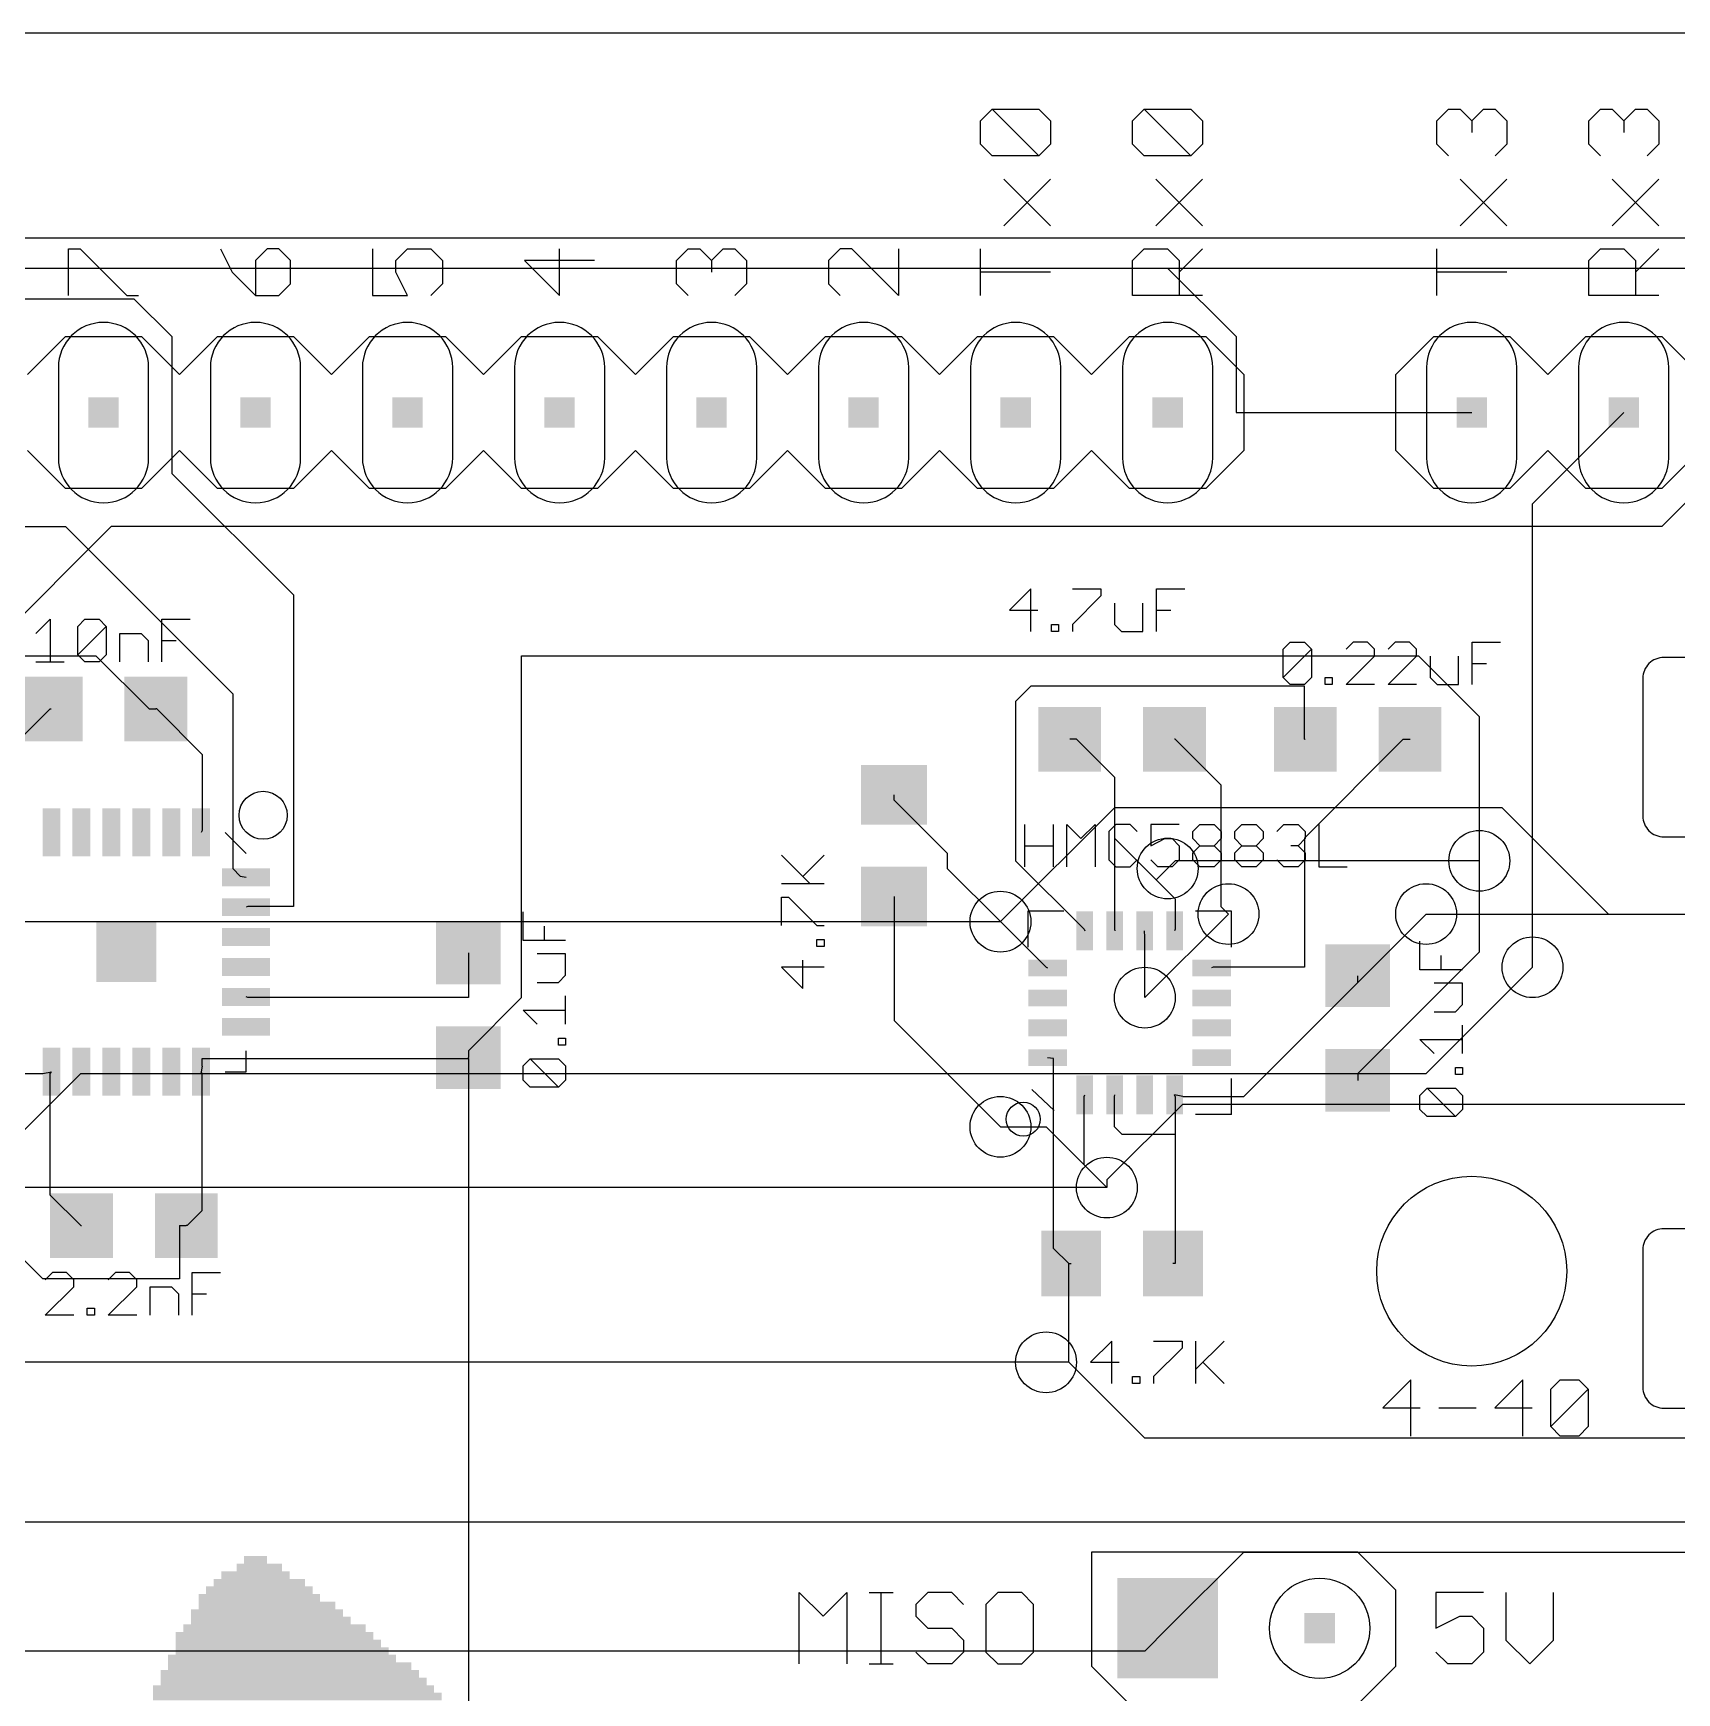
# Model space of a CAD drawing. Extents: x 0 to 3.9, y 0 to 2.37.
# Drawn here: x 1.644 to 2.725, y 1.277 to 2.37 of the extents above; entities that cross this region are included whole.
import ezdxf

# ---------------------------------------------------------------- set-up
doc = ezdxf.new("R2010")
doc.units = 0
for name, color, linetype in [('1', 22, 'CONTINUOUS'), ('16', 175, 'CONTINUOUS'), ('17', 82, 'CONTINUOUS'), ('18', 82, 'CONTINUOUS'), ('20', 7, 'CONTINUOUS'), ('21', 253, 'CONTINUOUS'), ('22', 253, 'CONTINUOUS')]:
    doc.layers.add(name, color=color, linetype=linetype)

# ---------------------------------------------------------------- blocks, each defined once
blk = doc.blocks.new('RECT')
blk.add_solid([(-0.5, -0.5), (0.5, -0.5), (-0.5, 0.5), (0.5, 0.5)])
blk = doc.blocks.new('LONGP100')
blk.add_lwpolyline([(-0.5, -0.5), (0.5, -0.5, 1), (0.5, 0.5), (-0.5, 0.5, 1)], format="xyb", close=True)
blk = doc.blocks.new('ROUNDP')
blk.add_circle((0, 0), 0.5)
blk = doc.blocks.new('SQUAREP')
blk.add_solid([(-0.5, -0.5), (0.5, -0.5), (-0.5, 0.5), (0.5, 0.5)])
blk = doc.blocks.new('RECT224000X480000R50')
blk.add_lwpolyline([(0.027559, -0.045276), (0.027559, 0.045276, 0.414214), (0.01378, 0.059055), (-0.01378, 0.059055, 0.414214), (-0.027559, 0.045276), (-0.027559, -0.045276, 0.414214), (-0.01378, -0.059055), (0.01378, -0.059055, 0.414214)], format="xyb", close=True)
blk = doc.blocks.new('ROUNDV')
blk.add_circle((0, 0), 0.5)

msp = doc.modelspace()

# ---------------------------------------------------------------- linework, layer by layer
at = {"layer": '1'}
for p, q in [((0.595, 2.235), (3.54, 2.235)), ((0.685, 2.215), (2.39, 2.215)), ((2.39, 2.215), (2.435, 2.17)), ((1.595, 2.195), (1.71, 2.195)), ((1.71, 2.195), (1.735, 2.17)), ((1.735, 2.17), (1.735, 2.08)), ((2.435, 2.17), (2.435, 2.12)), ((2.435, 2.12), (2.59, 2.12)), ((2.63, 2.06), (2.69, 2.12)), ((1.735, 2.08), (1.815, 2)), ((2.63, 1.755), (2.63, 2.06)), ((0.985, 2.045), (1.665, 2.045)), ((1.665, 2.045), (1.775, 1.935)), ((1.815, 2), (1.815, 1.795)), ((1.45, 1.96), (1.685, 1.96)), ((1.685, 1.96), (1.72, 1.925)), ((1.965, 1.96), (2.555, 1.96)), ((1.965, 1.735), (1.965, 1.96)), ((2.555, 1.96), (2.595, 1.92)), ((1.775, 1.935), (1.775, 1.82)), ((2.3, 1.94), (2.29, 1.93)), ((2.48, 1.94), (2.3, 1.94)), ((2.48, 1.905), (2.48, 1.94)), ((1.655, 1.925), (1.595, 1.865)), ((1.655, 1.925), (1.655551, 1.925)), ((1.72, 1.925), (1.724449, 1.925)), ((1.725, 1.925), (1.724449, 1.925)), ((1.725, 1.925), (1.755, 1.895)), ((2.29, 1.93), (2.29, 1.825)), ((2.595, 1.92), (2.595, 1.825)), ((2.33, 1.905), (2.325551, 1.905)), ((2.33, 1.905), (2.355, 1.88)), ((2.395, 1.905), (2.394449, 1.905)), ((2.395, 1.905), (2.425, 1.875)), ((2.545, 1.905), (2.48, 1.84)), ((2.48, 1.905), (2.480551, 1.905)), ((2.545, 1.905), (2.549449, 1.905)), ((1.755, 1.895), (1.755, 1.845)), ((2.355, 1.88), (2.355, 1.84)), ((2.21, 1.865), (2.21, 1.868465)), ((2.425, 1.875), (2.425, 1.795)), ((2.21, 1.865), (2.245, 1.83)), ((1.755, 1.845), (1.754213, 1.84374)), ((2.355, 1.84), (2.355, 1.78)), ((2.355, 1.84), (2.3825, 1.8125)), ((2.48, 1.84), (2.48, 1.755)), ((2.245, 1.83), (2.245, 1.82)), ((2.29, 1.825), (2.335, 1.78)), ((2.595, 1.825), (2.595, 1.765)), ((1.775, 1.82), (1.78, 1.815)), ((1.78, 1.815), (1.78374, 1.814213)), ((2.245, 1.82), (2.28, 1.785)), ((2.39, 1.82), (2.3825, 1.8125)), ((2.3825, 1.8125), (2.395, 1.8)), ((1.785, 1.795), (1.78374, 1.794528)), ((1.815, 1.795), (1.785, 1.795)), ((2.21, 1.801535), (2.21, 1.72)), ((2.395, 1.8), (2.395, 1.78)), ((2.425, 1.795), (2.43, 1.79)), ((2.28, 1.785), (2.31, 1.755)), ((2.515, 1.745), (2.56, 1.79)), ((2.335, 1.78), (2.335472, 1.778937)), ((2.355, 1.78), (2.355157, 1.778937)), ((2.375, 1.775), (2.374843, 1.778937)), ((2.375, 1.735), (2.375, 1.775)), ((2.395, 1.78), (2.394528, 1.778937)), ((1.93, 1.764449), (1.93, 1.735)), ((2.595, 1.765), (2.515, 1.685)), ((2.31, 1.755), (2.311063, 1.754528)), ((2.42, 1.755), (2.418937, 1.754528)), ((2.48, 1.755), (2.42, 1.755)), ((2.515, 1.745), (2.515, 1.749449)), ((2.44, 1.67), (2.515, 1.745)), ((1.785, 1.735), (1.78374, 1.735472)), ((1.93, 1.735), (1.785, 1.735)), ((1.93, 1.7), (1.965, 1.735)), ((2.21, 1.72), (2.28, 1.65)), ((1.755, 1.695), (1.93, 1.695)), ((1.755, 1.69), (1.755, 1.695)), ((1.93, 1.7), (1.93, 1.695551)), ((1.93, 1.695), (1.93, 1.695551)), ((1.93, 1.695), (1.93, 1.17)), ((2.315, 1.695), (2.311063, 1.695472)), ((2.315, 1.57), (2.315, 1.695)), ((1.62, 1.685), (1.65, 1.685)), ((1.65, 1.685), (1.655787, 1.68626)), ((1.655, 1.685), (1.655787, 1.68626)), ((1.655, 1.605), (1.655, 1.685)), ((1.755, 1.69), (1.754213, 1.68626)), ((1.755, 1.685), (1.754213, 1.68626)), ((1.755, 1.595), (1.755, 1.685)), ((2.515, 1.685), (2.515, 1.680551)), ((2.335, 1.67), (2.335472, 1.671063)), ((2.335, 1.625), (2.335, 1.67)), ((2.355, 1.67), (2.355157, 1.671063)), ((2.355, 1.65), (2.355, 1.67)), ((2.395, 1.67), (2.394528, 1.671063)), ((2.4, 1.67), (2.394528, 1.671063)), ((2.395, 1.67), (2.395, 1.645)), ((2.4, 1.67), (2.44, 1.67)), ((2.36, 1.645), (2.355, 1.65)), ((2.395, 1.645), (2.36, 1.645)), ((2.395, 1.645), (2.395, 1.56)), ((2.35, 1.61), (2.335, 1.625)), ((1.65, 1.55), (1.585, 1.615)), ((1.675, 1.585), (1.655, 1.605)), ((1.745, 1.585), (1.755, 1.595)), ((1.675, 1.585), (1.675551, 1.585)), ((1.74, 1.585), (1.74, 1.55)), ((1.74, 1.585), (1.744449, 1.585)), ((1.745, 1.585), (1.744449, 1.585)), ((2.325, 1.56), (2.315, 1.57)), ((2.325, 1.495), (2.325, 1.56)), ((2.325, 1.56), (2.326535, 1.56)), ((2.395, 1.56), (2.393465, 1.56)), ((1.74, 1.55), (1.65, 1.55)), ((2.325, 1.495), (2.31, 1.495)), ((2.375, 1.445), (2.325, 1.495)), ((2.805, 1.445), (2.375, 1.445))]:
    msp.add_line(p, q, dxfattribs=at)
at = {"layer": '16'}
for p, q in [((0.52, 2.235), (3.135, 2.235)), ((0.53, 2.215), (2.995, 2.215)), ((2.79, 2.12), (2.715, 2.045)), ((1.695, 2.045), (1.4, 1.75)), ((2.715, 2.045), (1.695, 2.045)), ((2.355, 1.86), (2.28, 1.785)), ((2.61, 1.86), (2.355, 1.86)), ((2.68, 1.79), (2.61, 1.86)), ((2.395, 1.825), (2.39, 1.82)), ((2.595, 1.825), (2.395, 1.825)), ((1.62, 1.785), (2.28, 1.785)), ((2.43, 1.79), (2.375, 1.735)), ((2.56, 1.79), (2.68, 1.79)), ((2.68, 1.79), (2.955, 1.79)), ((2.56, 1.685), (2.63, 1.755)), ((1.62, 1.63), (1.675, 1.685)), ((1.675, 1.685), (2.56, 1.685)), ((2.35, 1.615), (2.4, 1.665)), ((2.4, 1.665), (3.1, 1.665)), ((2.28, 1.65), (2.31, 1.65)), ((2.31, 1.65), (2.35, 1.61)), ((2.35, 1.61), (0.975, 1.61)), ((2.35, 1.615), (2.35, 1.61)), ((2.31, 1.495), (1.105, 1.495)), ((1.475, 1.39), (2.865, 1.39)), ((2.39, 1.32), (2.44, 1.37)), ((2.44, 1.37), (3.085, 1.37)), ((2.39, 1.32), (2.375, 1.305)), ((2.375, 1.305), (0.36, 1.305))]:
    msp.add_line(p, q, dxfattribs=at)
at = {"layer": '20'}
msp.add_line((3.815916, 2.369717), (0.053705, 2.369608), dxfattribs=at)
msp.add_circle((2.59, 1.555), 0.0625, dxfattribs=at)
at = {"layer": '21'}
for p, q in [((2.266961, 2.312098), (2.274634, 2.319771)), ((2.274634, 2.319771), (2.305327, 2.319771)), ((2.305327, 2.289078), (2.274634, 2.319771)), ((2.305327, 2.319771), (2.313, 2.312098)), ((2.366961, 2.312098), (2.374634, 2.319771)), ((2.374634, 2.319771), (2.405327, 2.319771)), ((2.405327, 2.289078), (2.374634, 2.319771)), ((2.405327, 2.319771), (2.413, 2.312098)), ((2.566961, 2.312098), (2.574634, 2.319771)), ((2.574634, 2.319771), (2.582307, 2.319771)), ((2.582307, 2.319771), (2.58998, 2.312098)), ((2.58998, 2.312098), (2.597654, 2.319771)), ((2.597654, 2.319771), (2.605327, 2.319771)), ((2.605327, 2.319771), (2.613, 2.312098)), ((2.666961, 2.312098), (2.674634, 2.319771)), ((2.674634, 2.319771), (2.682307, 2.319771)), ((2.682307, 2.319771), (2.68998, 2.312098)), ((2.68998, 2.312098), (2.697654, 2.319771)), ((2.697654, 2.319771), (2.705327, 2.319771)), ((2.705327, 2.319771), (2.713, 2.312098)), ((2.266961, 2.296752), (2.266961, 2.312098)), ((2.313, 2.312098), (2.313, 2.296752)), ((2.366961, 2.296752), (2.366961, 2.312098)), ((2.413, 2.312098), (2.413, 2.296752)), ((2.566961, 2.296752), (2.566961, 2.312098)), ((2.58998, 2.312098), (2.58998, 2.304425)), ((2.613, 2.312098), (2.613, 2.296752)), ((2.666961, 2.296752), (2.666961, 2.312098)), ((2.68998, 2.312098), (2.68998, 2.304425)), ((2.713, 2.312098), (2.713, 2.296752)), ((2.274634, 2.289078), (2.266961, 2.296752)), ((2.313, 2.296752), (2.305327, 2.289078)), ((2.374634, 2.289078), (2.366961, 2.296752)), ((2.413, 2.296752), (2.405327, 2.289078)), ((2.574634, 2.289078), (2.566961, 2.296752)), ((2.613, 2.296752), (2.605327, 2.289078)), ((2.674634, 2.289078), (2.666961, 2.296752)), ((2.713, 2.296752), (2.705327, 2.289078)), ((2.305327, 2.289078), (2.274634, 2.289078)), ((2.405327, 2.289078), (2.374634, 2.289078)), ((2.282307, 2.243039), (2.313, 2.273732)), ((2.313, 2.243039), (2.282307, 2.273732)), ((2.382307, 2.243039), (2.413, 2.273732)), ((2.413, 2.243039), (2.382307, 2.273732)), ((2.582307, 2.243039), (2.613, 2.273732)), ((2.613, 2.243039), (2.582307, 2.273732)), ((2.682307, 2.243039), (2.713, 2.273732)), ((2.713, 2.243039), (2.682307, 2.273732)), ((1.666961, 2.197), (1.666961, 2.227693)), ((1.666961, 2.227693), (1.674634, 2.227693)), ((1.674634, 2.227693), (1.705327, 2.197)), ((1.766961, 2.227693), (1.774634, 2.212346)), ((1.797654, 2.227693), (1.78998, 2.22002)), ((1.78998, 2.22002), (1.78998, 2.197)), ((1.805327, 2.227693), (1.797654, 2.227693)), ((1.813, 2.22002), (1.805327, 2.227693)), ((1.813, 2.204673), (1.813, 2.22002)), ((1.866961, 2.227693), (1.866961, 2.197)), ((1.882307, 2.22002), (1.88998, 2.227693)), ((1.882307, 2.212346), (1.882307, 2.22002)), ((1.88998, 2.227693), (1.905327, 2.227693)), ((1.905327, 2.227693), (1.913, 2.22002)), ((1.913, 2.22002), (1.913, 2.204673)), ((2.013, 2.22002), (1.966961, 2.22002)), ((1.966961, 2.22002), (1.98998, 2.197)), ((1.98998, 2.197), (1.98998, 2.227693)), ((2.066961, 2.22002), (2.074634, 2.227693)), ((2.066961, 2.204673), (2.066961, 2.22002)), ((2.074634, 2.227693), (2.082307, 2.227693)), ((2.082307, 2.227693), (2.08998, 2.22002)), ((2.08998, 2.22002), (2.097654, 2.227693)), ((2.08998, 2.22002), (2.08998, 2.212346)), ((2.097654, 2.227693), (2.105327, 2.227693)), ((2.105327, 2.227693), (2.113, 2.22002)), ((2.113, 2.22002), (2.113, 2.204673)), ((2.174634, 2.227693), (2.166961, 2.22002)), ((2.166961, 2.22002), (2.166961, 2.204673)), ((2.182307, 2.227693), (2.174634, 2.227693)), ((2.213, 2.197), (2.182307, 2.227693)), ((2.213, 2.227693), (2.213, 2.197)), ((2.266961, 2.197), (2.266961, 2.227693)), ((2.366961, 2.22002), (2.374634, 2.227693)), ((2.366961, 2.197), (2.366961, 2.22002)), ((2.374634, 2.227693), (2.38998, 2.227693)), ((2.38998, 2.227693), (2.397654, 2.22002)), ((2.397654, 2.212346), (2.413, 2.227693)), ((2.397654, 2.22002), (2.397654, 2.197)), ((2.566961, 2.197), (2.566961, 2.227693)), ((2.666961, 2.22002), (2.674634, 2.227693)), ((2.666961, 2.197), (2.666961, 2.22002)), ((2.674634, 2.227693), (2.68998, 2.227693)), ((2.68998, 2.227693), (2.697654, 2.22002)), ((2.697654, 2.212346), (2.713, 2.227693)), ((2.697654, 2.22002), (2.697654, 2.197)), ((1.774634, 2.212346), (1.78998, 2.197)), ((1.88998, 2.197), (1.882307, 2.212346)), ((2.313, 2.212346), (2.266961, 2.212346)), ((2.613, 2.212346), (2.566961, 2.212346)), ((1.705327, 2.197), (1.713, 2.197)), ((1.78998, 2.197), (1.805327, 2.197)), ((1.805327, 2.197), (1.813, 2.204673)), ((1.866961, 2.197), (1.88998, 2.197)), ((1.913, 2.204673), (1.905327, 2.197)), ((2.074634, 2.197), (2.066961, 2.204673)), ((2.113, 2.204673), (2.105327, 2.197)), ((2.166961, 2.204673), (2.174634, 2.197)), ((2.413, 2.197), (2.366961, 2.197)), ((2.713, 2.197), (2.666961, 2.197)), ((1.64, 2.145), (1.665, 2.17)), ((1.665, 2.17), (1.715, 2.17)), ((1.715, 2.17), (1.74, 2.145)), ((1.74, 2.145), (1.765, 2.17)), ((1.765, 2.17), (1.815, 2.17)), ((1.815, 2.17), (1.84, 2.145)), ((1.84, 2.145), (1.865, 2.17)), ((1.865, 2.17), (1.915, 2.17)), ((1.915, 2.17), (1.94, 2.145)), ((1.94, 2.145), (1.965, 2.17)), ((1.965, 2.17), (2.015, 2.17)), ((2.015, 2.17), (2.04, 2.145)), ((2.04, 2.145), (2.065, 2.17)), ((2.065, 2.17), (2.115, 2.17)), ((2.115, 2.17), (2.14, 2.145)), ((2.14, 2.145), (2.165, 2.17)), ((2.165, 2.17), (2.215, 2.17)), ((2.215, 2.17), (2.24, 2.145)), ((2.24, 2.145), (2.265, 2.17)), ((2.265, 2.17), (2.315, 2.17)), ((2.315, 2.17), (2.34, 2.145)), ((2.34, 2.145), (2.365, 2.17)), ((2.365, 2.17), (2.415, 2.17)), ((2.415, 2.17), (2.44, 2.145)), ((2.54, 2.145), (2.565, 2.17)), ((2.565, 2.17), (2.615, 2.17)), ((2.615, 2.17), (2.64, 2.145)), ((2.64, 2.145), (2.665, 2.17)), ((2.665, 2.17), (2.715, 2.17)), ((2.715, 2.17), (2.74, 2.145)), ((2.44, 2.145), (2.44, 2.095)), ((2.54, 2.095), (2.54, 2.145)), ((1.665, 2.07), (1.64, 2.095)), ((1.74, 2.095), (1.715, 2.07)), ((1.765, 2.07), (1.74, 2.095)), ((1.84, 2.095), (1.815, 2.07)), ((1.865, 2.07), (1.84, 2.095)), ((1.94, 2.095), (1.915, 2.07)), ((1.965, 2.07), (1.94, 2.095)), ((2.04, 2.095), (2.015, 2.07)), ((2.065, 2.07), (2.04, 2.095)), ((2.14, 2.095), (2.115, 2.07)), ((2.165, 2.07), (2.14, 2.095)), ((2.24, 2.095), (2.215, 2.07)), ((2.265, 2.07), (2.24, 2.095)), ((2.34, 2.095), (2.315, 2.07)), ((2.365, 2.07), (2.34, 2.095)), ((2.44, 2.095), (2.415, 2.07)), ((2.565, 2.07), (2.54, 2.095)), ((2.64, 2.095), (2.615, 2.07)), ((2.665, 2.07), (2.64, 2.095)), ((2.74, 2.095), (2.715, 2.07)), ((1.715, 2.07), (1.665, 2.07)), ((1.815, 2.07), (1.765, 2.07)), ((1.915, 2.07), (1.865, 2.07)), ((2.015, 2.07), (1.965, 2.07)), ((2.115, 2.07), (2.065, 2.07)), ((2.215, 2.07), (2.165, 2.07)), ((2.315, 2.07), (2.265, 2.07)), ((2.415, 2.07), (2.365, 2.07)), ((2.615, 2.07), (2.565, 2.07)), ((2.715, 2.07), (2.665, 2.07)), ((2.300012, 2.004024), (2.286, 1.990012)), ((2.300012, 1.976), (2.300012, 2.004024)), ((2.327435, 2.004024), (2.346118, 2.004024)), ((2.346118, 1.999353), (2.327435, 1.980671)), ((2.346118, 2.004024), (2.346118, 1.999353)), ((2.382682, 1.976), (2.382682, 2.004024)), ((2.382682, 2.004024), (2.401365, 2.004024)), ((2.286, 1.990012), (2.304683, 1.990012)), ((2.355059, 1.994683), (2.355059, 1.980671)), ((2.373741, 1.976), (2.373741, 1.994683)), ((2.382682, 1.990012), (2.392024, 1.990012)), ((1.645506, 1.974683), (1.654847, 1.984024)), ((1.654847, 1.984024), (1.654847, 1.956)), ((1.673129, 1.979353), (1.6778, 1.984024)), ((1.673129, 1.960671), (1.673129, 1.979353)), ((1.673129, 1.960671), (1.691812, 1.979353)), ((1.6778, 1.984024), (1.687141, 1.984024)), ((1.687141, 1.984024), (1.691812, 1.979353)), ((1.691812, 1.979353), (1.691812, 1.960671)), ((1.728376, 1.956), (1.728376, 1.984024)), ((1.728376, 1.984024), (1.747059, 1.984024)), ((2.313624, 1.976), (2.313624, 1.980671)), ((2.313624, 1.980671), (2.318294, 1.980671)), ((2.318294, 1.980671), (2.318294, 1.976)), ((2.327435, 1.980671), (2.327435, 1.976)), ((2.355059, 1.980671), (2.359729, 1.976)), ((1.700753, 1.956), (1.700753, 1.974683)), ((1.700753, 1.974683), (1.714765, 1.974683)), ((1.714765, 1.974683), (1.719435, 1.970012)), ((1.719435, 1.970012), (1.719435, 1.956)), ((1.728376, 1.970012), (1.737718, 1.970012)), ((2.318294, 1.976), (2.313624, 1.976)), ((2.359729, 1.976), (2.373741, 1.976)), ((2.466, 1.964353), (2.470671, 1.969024)), ((2.470671, 1.969024), (2.480012, 1.969024)), ((2.480012, 1.969024), (2.484683, 1.964353)), ((2.512106, 1.969024), (2.507435, 1.964353)), ((2.521447, 1.969024), (2.512106, 1.969024)), ((2.526118, 1.964353), (2.521447, 1.969024)), ((2.539729, 1.969024), (2.535059, 1.964353)), ((2.549071, 1.969024), (2.539729, 1.969024)), ((2.553741, 1.964353), (2.549071, 1.969024)), ((2.590306, 1.941), (2.590306, 1.969024)), ((2.590306, 1.969024), (2.608988, 1.969024)), ((1.645506, 1.956), (1.664188, 1.956)), ((1.6778, 1.956), (1.673129, 1.960671)), ((1.687141, 1.956), (1.6778, 1.956)), ((1.691812, 1.960671), (1.687141, 1.956)), ((2.466, 1.945671), (2.466, 1.964353)), ((2.466, 1.945671), (2.484683, 1.964353)), ((2.484683, 1.964353), (2.484683, 1.945671)), ((2.507435, 1.941), (2.526118, 1.959683)), ((2.526118, 1.959683), (2.526118, 1.964353)), ((2.535059, 1.941), (2.553741, 1.959683)), ((2.553741, 1.959683), (2.553741, 1.964353)), ((2.562682, 1.959683), (2.562682, 1.945671)), ((2.581365, 1.941), (2.581365, 1.959683)), ((2.470671, 1.941), (2.466, 1.945671)), ((2.484683, 1.945671), (2.480012, 1.941)), ((2.493624, 1.941), (2.493624, 1.945671)), ((2.493624, 1.945671), (2.498294, 1.945671)), ((2.498294, 1.945671), (2.498294, 1.941)), ((2.562682, 1.945671), (2.567353, 1.941)), ((2.590306, 1.955012), (2.599647, 1.955012)), ((2.480012, 1.941), (2.470671, 1.941)), ((2.498294, 1.941), (2.493624, 1.941)), ((2.526118, 1.941), (2.507435, 1.941)), ((2.553741, 1.941), (2.535059, 1.941)), ((2.567353, 1.941), (2.581365, 1.941)), ((2.296, 1.821), (2.296, 1.849024)), ((2.314683, 1.849024), (2.314683, 1.821)), ((2.323624, 1.821), (2.323624, 1.849024)), ((2.323624, 1.849024), (2.332965, 1.839683)), ((2.332965, 1.839683), (2.342306, 1.849024)), ((2.342306, 1.849024), (2.342306, 1.821)), ((2.355918, 1.849024), (2.351247, 1.844353)), ((2.365259, 1.849024), (2.355918, 1.849024)), ((2.36993, 1.844353), (2.365259, 1.849024)), ((2.397553, 1.849024), (2.378871, 1.849024)), ((2.378871, 1.849024), (2.378871, 1.835012)), ((2.406494, 1.844353), (2.411165, 1.849024)), ((2.411165, 1.849024), (2.420506, 1.849024)), ((2.420506, 1.849024), (2.425177, 1.844353)), ((2.434118, 1.844353), (2.438788, 1.849024)), ((2.438788, 1.849024), (2.44813, 1.849024)), ((2.44813, 1.849024), (2.4528, 1.844353)), ((2.461741, 1.844353), (2.466412, 1.849024)), ((2.466412, 1.849024), (2.475753, 1.849024)), ((2.475753, 1.849024), (2.480424, 1.844353)), ((2.489365, 1.849024), (2.489365, 1.821)), ((1.78374, 1.829961), (1.769961, 1.84374)), ((2.296, 1.835012), (2.314683, 1.835012)), ((2.351247, 1.844353), (2.351247, 1.825671)), ((2.378871, 1.835012), (2.388212, 1.839683)), ((2.388212, 1.839683), (2.392883, 1.839683)), ((2.392883, 1.839683), (2.397553, 1.835012)), ((2.397553, 1.835012), (2.397553, 1.825671)), ((2.406494, 1.839683), (2.406494, 1.844353)), ((2.411165, 1.835012), (2.406494, 1.839683)), ((2.406494, 1.830341), (2.411165, 1.835012)), ((2.411165, 1.835012), (2.420506, 1.835012)), ((2.425177, 1.839683), (2.420506, 1.835012)), ((2.420506, 1.835012), (2.425177, 1.830341)), ((2.425177, 1.844353), (2.425177, 1.839683)), ((2.434118, 1.839683), (2.434118, 1.844353)), ((2.438788, 1.835012), (2.434118, 1.839683)), ((2.434118, 1.830341), (2.438788, 1.835012)), ((2.438788, 1.835012), (2.44813, 1.835012)), ((2.4528, 1.839683), (2.44813, 1.835012)), ((2.44813, 1.835012), (2.4528, 1.830341)), ((2.4528, 1.844353), (2.4528, 1.839683)), ((2.475753, 1.835012), (2.471082, 1.835012)), ((2.480424, 1.839683), (2.475753, 1.835012)), ((2.475753, 1.835012), (2.480424, 1.830341)), ((2.480424, 1.844353), (2.480424, 1.839683)), ((2.154659, 1.810059), (2.135976, 1.828741)), ((2.149988, 1.814729), (2.164, 1.828741)), ((2.351247, 1.825671), (2.355918, 1.821)), ((2.365259, 1.821), (2.36993, 1.825671)), ((2.383541, 1.821), (2.378871, 1.825671)), ((2.397553, 1.825671), (2.392883, 1.821)), ((2.406494, 1.825671), (2.406494, 1.830341)), ((2.411165, 1.821), (2.406494, 1.825671)), ((2.425177, 1.825671), (2.420506, 1.821)), ((2.425177, 1.830341), (2.425177, 1.825671)), ((2.434118, 1.825671), (2.434118, 1.830341)), ((2.438788, 1.821), (2.434118, 1.825671)), ((2.4528, 1.825671), (2.44813, 1.821)), ((2.4528, 1.830341), (2.4528, 1.825671)), ((2.466412, 1.821), (2.461741, 1.825671)), ((2.480424, 1.825671), (2.475753, 1.821)), ((2.480424, 1.830341), (2.480424, 1.825671)), ((2.355918, 1.821), (2.365259, 1.821)), ((2.392883, 1.821), (2.383541, 1.821)), ((2.420506, 1.821), (2.411165, 1.821)), ((2.44813, 1.821), (2.438788, 1.821)), ((2.475753, 1.821), (2.466412, 1.821)), ((2.489365, 1.821), (2.508047, 1.821)), ((2.135976, 1.810059), (2.164, 1.810059)), ((1.965976, 1.772682), (1.965976, 1.791365)), ((2.135976, 1.782435), (2.135976, 1.801118)), ((2.135976, 1.801118), (2.140647, 1.801118)), ((2.140647, 1.801118), (2.159329, 1.782435)), ((2.321693, 1.791929), (2.298071, 1.791929)), ((2.298071, 1.791929), (2.298071, 1.768307)), ((2.431929, 1.791929), (2.408307, 1.791929)), ((2.431929, 1.768307), (2.431929, 1.791929)), ((1.979988, 1.772682), (1.979988, 1.782024)), ((2.159329, 1.782435), (2.164, 1.782435)), ((1.994, 1.772682), (1.965976, 1.772682)), ((2.159329, 1.768624), (2.159329, 1.773294)), ((2.159329, 1.773294), (2.164, 1.773294)), ((2.164, 1.773294), (2.164, 1.768624)), ((2.555976, 1.753376), (2.555976, 1.772059)), ((1.994, 1.763741), (1.975317, 1.763741)), ((1.994, 1.749729), (1.994, 1.763741)), ((2.149988, 1.741), (2.149988, 1.759683)), ((2.164, 1.768624), (2.159329, 1.768624)), ((2.569988, 1.753376), (2.569988, 1.762717)), ((1.989329, 1.745059), (1.994, 1.749729)), ((2.164, 1.755012), (2.135976, 1.755012)), ((2.135976, 1.755012), (2.149988, 1.741)), ((2.584, 1.753376), (2.555976, 1.753376)), ((1.975317, 1.745059), (1.989329, 1.745059)), ((2.584, 1.744435), (2.565317, 1.744435)), ((2.584, 1.730423), (2.584, 1.744435)), ((1.975317, 1.717435), (1.965976, 1.726777)), ((1.965976, 1.726777), (1.994, 1.726777)), ((1.994, 1.717435), (1.994, 1.736118)), ((2.565317, 1.725753), (2.579329, 1.725753)), ((2.579329, 1.725753), (2.584, 1.730423)), ((2.584, 1.698129), (2.584, 1.716812)), ((1.989329, 1.703624), (1.989329, 1.708294)), ((1.989329, 1.708294), (1.994, 1.708294)), ((1.994, 1.708294), (1.994, 1.703624)), ((2.565317, 1.698129), (2.555976, 1.70747)), ((2.555976, 1.70747), (2.584, 1.70747)), ((1.78374, 1.68626), (1.78374, 1.700039)), ((1.965976, 1.690012), (1.970647, 1.694683)), ((1.970647, 1.694683), (1.989329, 1.694683)), ((1.989329, 1.676), (1.970647, 1.694683)), ((1.994, 1.703624), (1.989329, 1.703624)), ((1.989329, 1.694683), (1.994, 1.690012)), ((1.769961, 1.68626), (1.78374, 1.68626)), ((1.965976, 1.680671), (1.965976, 1.690012)), ((1.994, 1.690012), (1.994, 1.680671)), ((2.579329, 1.684317), (2.579329, 1.688988)), ((2.579329, 1.688988), (2.584, 1.688988)), ((2.584, 1.684317), (2.579329, 1.684317)), ((2.584, 1.688988), (2.584, 1.684317)), ((1.970647, 1.676), (1.965976, 1.680671)), ((1.989329, 1.676), (1.970647, 1.676)), ((1.994, 1.680671), (1.989329, 1.676)), ((2.30063, 1.674606), (2.315394, 1.66063)), ((2.431929, 1.658071), (2.431929, 1.681693)), ((2.555976, 1.670706), (2.560647, 1.675376)), ((2.560647, 1.675376), (2.579329, 1.675376)), ((2.579329, 1.656694), (2.560647, 1.675376)), ((2.579329, 1.675376), (2.584, 1.670706)), ((2.555976, 1.661364), (2.555976, 1.670706)), ((2.560647, 1.656694), (2.555976, 1.661364)), ((2.584, 1.661364), (2.579329, 1.656694)), ((2.584, 1.670706), (2.584, 1.661364)), ((2.431929, 1.658071), (2.408307, 1.658071)), ((2.579329, 1.656694), (2.560647, 1.656694)), ((1.656364, 1.554024), (1.651694, 1.549353)), ((1.665706, 1.554024), (1.656364, 1.554024)), ((1.670376, 1.549353), (1.665706, 1.554024)), ((1.6978, 1.554024), (1.693129, 1.549353)), ((1.707141, 1.554024), (1.6978, 1.554024)), ((1.711812, 1.549353), (1.707141, 1.554024)), ((1.748376, 1.526), (1.748376, 1.554024)), ((1.748376, 1.554024), (1.767059, 1.554024)), ((1.651694, 1.526), (1.670376, 1.544683)), ((1.670376, 1.544683), (1.670376, 1.549353)), ((1.693129, 1.526), (1.711812, 1.544683)), ((1.711812, 1.544683), (1.711812, 1.549353)), ((1.720753, 1.526), (1.720753, 1.544683)), ((1.720753, 1.544683), (1.734765, 1.544683)), ((1.734765, 1.544683), (1.739435, 1.540012)), ((1.679317, 1.526), (1.679317, 1.530671)), ((1.679317, 1.530671), (1.683988, 1.530671)), ((1.683988, 1.530671), (1.683988, 1.526)), ((1.739435, 1.540012), (1.739435, 1.526)), ((1.748376, 1.540012), (1.757717, 1.540012)), ((1.670376, 1.526), (1.651694, 1.526)), ((1.683988, 1.526), (1.679317, 1.526)), ((1.711812, 1.526), (1.693129, 1.526)), ((2.353329, 1.509024), (2.339317, 1.495012)), ((2.353329, 1.481), (2.353329, 1.509024)), ((2.380753, 1.509024), (2.399435, 1.509024)), ((2.399435, 1.509024), (2.399435, 1.504353)), ((2.408376, 1.509024), (2.408376, 1.481)), ((2.408376, 1.490341), (2.427059, 1.509024)), ((2.399435, 1.504353), (2.380753, 1.485671)), ((2.339317, 1.495012), (2.358, 1.495012)), ((2.366941, 1.481), (2.366941, 1.485671)), ((2.366941, 1.485671), (2.371612, 1.485671)), ((2.371612, 1.485671), (2.371612, 1.481)), ((2.380753, 1.485671), (2.380753, 1.481)), ((2.413047, 1.495012), (2.427059, 1.481)), ((2.371612, 1.481), (2.366941, 1.481)), ((2.550016, 1.483532), (2.5315, 1.465016)), ((2.550016, 1.4465), (2.550016, 1.483532)), ((2.623679, 1.483532), (2.605163, 1.465016)), ((2.623679, 1.4465), (2.623679, 1.483532)), ((2.641994, 1.47736), (2.648166, 1.483532)), ((2.641994, 1.452672), (2.641994, 1.47736)), ((2.641994, 1.452672), (2.666682, 1.47736)), ((2.648166, 1.483532), (2.66051, 1.483532)), ((2.66051, 1.483532), (2.666682, 1.47736)), ((2.666682, 1.47736), (2.666682, 1.452672)), ((2.5315, 1.465016), (2.556188, 1.465016)), ((2.568331, 1.465016), (2.593019, 1.465016)), ((2.605163, 1.465016), (2.629851, 1.465016)), ((2.648166, 1.4465), (2.641994, 1.452672)), ((2.666682, 1.452672), (2.66051, 1.4465)), ((2.66051, 1.4465), (2.648166, 1.4465)), ((2.515, 1.37), (2.34, 1.37)), ((2.34, 1.37), (2.34, 1.295)), ((2.54, 1.345), (2.515, 1.37)), ((2.147689, 1.2965), (2.147689, 1.34354)), ((2.147689, 1.34354), (2.163369, 1.32786)), ((2.163369, 1.32786), (2.179049, 1.34354)), ((2.179049, 1.34354), (2.179049, 1.2965)), ((2.193728, 1.34354), (2.209408, 1.34354)), ((2.201568, 1.2965), (2.201568, 1.34354)), ((2.232261, 1.34354), (2.224421, 1.3357)), ((2.247941, 1.34354), (2.232261, 1.34354)), ((2.255781, 1.3357), (2.247941, 1.34354)), ((2.2783, 1.34354), (2.27046, 1.3357)), ((2.29398, 1.34354), (2.2783, 1.34354)), ((2.30182, 1.3357), (2.29398, 1.34354)), ((2.54, 1.295), (2.54, 1.345)), ((2.59786, 1.34354), (2.5665, 1.34354)), ((2.5665, 1.34354), (2.5665, 1.32002)), ((2.612539, 1.34354), (2.612539, 1.31218)), ((2.643899, 1.31218), (2.643899, 1.34354)), ((2.224421, 1.3357), (2.224421, 1.32786)), ((2.27046, 1.3357), (2.27046, 1.30434)), ((2.30182, 1.30434), (2.30182, 1.3357)), ((2.224421, 1.32786), (2.232261, 1.32002)), ((2.5665, 1.32002), (2.58218, 1.32786)), ((2.58218, 1.32786), (2.59002, 1.32786)), ((2.59002, 1.32786), (2.59786, 1.32002)), ((2.232261, 1.32002), (2.247941, 1.32002)), ((2.247941, 1.32002), (2.255781, 1.31218)), ((2.255781, 1.31218), (2.255781, 1.30434)), ((2.59786, 1.32002), (2.59786, 1.30434)), ((2.612539, 1.31218), (2.628219, 1.2965)), ((2.628219, 1.2965), (2.643899, 1.31218)), ((2.232261, 1.2965), (2.224421, 1.30434)), ((2.255781, 1.30434), (2.247941, 1.2965)), ((2.27046, 1.30434), (2.2783, 1.2965)), ((2.29398, 1.2965), (2.30182, 1.30434)), ((2.57434, 1.2965), (2.5665, 1.30434)), ((2.59786, 1.30434), (2.59002, 1.2965)), ((2.193728, 1.2965), (2.209408, 1.2965)), ((2.247941, 1.2965), (2.232261, 1.2965)), ((2.2783, 1.2965), (2.29398, 1.2965)), ((2.34, 1.295), (2.365, 1.27)), ((2.515, 1.27), (2.54, 1.295)), ((2.59002, 1.2965), (2.57434, 1.2965))]:
    msp.add_line(p, q, dxfattribs=at)
for centre, radius in [((1.795, 1.855), 0.015811), ((2.295, 1.655), 0.01118)]:
    msp.add_circle(centre, radius, dxfattribs=at)

# ---------------------------------------------------------------- block references
at = {"layer": '1'}
for p in [(2.730118, 1.899843), (2.730118, 1.523858)]:
    msp.add_blockref('RECT224000X480000R50', p, dxfattribs=at)
for p, xscale, yscale, rotation in [((1.655551, 1.925), 0.041339, 0.04252, 180), ((1.724449, 1.925), 0.041339, 0.04252, 180), ((2.325551, 1.905), 0.041339, 0.04252, 180), ((2.394449, 1.905), 0.041339, 0.04252, 180), ((2.480551, 1.905), 0.041339, 0.04252, 180), ((2.549449, 1.905), 0.041339, 0.04252, 180), ((2.21, 1.868465), 0.03937, 0.043307, 90), ((1.655787, 1.84374), 0.031496, 0.011811, 90), ((1.675472, 1.84374), 0.031496, 0.011811, 90), ((1.695157, 1.84374), 0.031496, 0.011811, 90), ((1.714843, 1.84374), 0.031496, 0.011811, 90), ((1.734528, 1.84374), 0.031496, 0.011811, 90), ((1.754213, 1.84374), 0.031496, 0.011811, 90), ((1.78374, 1.814213), 0.031496, 0.011811, 180), ((2.21, 1.801535), 0.03937, 0.043307, 90), ((1.78374, 1.794528), 0.031496, 0.011811, 180), ((2.335472, 1.778937), 0.025591, 0.011024, 90), ((2.355157, 1.778937), 0.025591, 0.011024, 90), ((2.374843, 1.778937), 0.025591, 0.011024, 90), ((2.394528, 1.778937), 0.025591, 0.011024, 90), ((1.705, 1.765), 0.03937, 0.03937, 270), ((1.78374, 1.774843), 0.031496, 0.011811, 180), ((1.93, 1.764449), 0.041339, 0.04252, 90), ((2.515, 1.749449), 0.041339, 0.04252, 270), ((1.78374, 1.755157), 0.031496, 0.011811, 180), ((2.311063, 1.754528), 0.025591, 0.011024, 180), ((2.418937, 1.754528), 0.025591, 0.011024, 180), ((1.78374, 1.735472), 0.031496, 0.011811, 180), ((2.311063, 1.734843), 0.025591, 0.011024, 180), ((2.418937, 1.734843), 0.025591, 0.011024, 180), ((1.78374, 1.715787), 0.031496, 0.011811, 180), ((1.93, 1.695551), 0.041339, 0.04252, 90), ((2.311063, 1.715157), 0.025591, 0.011024, 180), ((2.418937, 1.715157), 0.025591, 0.011024, 180), ((1.655787, 1.68626), 0.031496, 0.011811, 270), ((1.675472, 1.68626), 0.031496, 0.011811, 270), ((1.695157, 1.68626), 0.031496, 0.011811, 270), ((1.714843, 1.68626), 0.031496, 0.011811, 270), ((1.734528, 1.68626), 0.031496, 0.011811, 270), ((1.754213, 1.68626), 0.031496, 0.011811, 270), ((2.311063, 1.695472), 0.025591, 0.011024, 180), ((2.515, 1.680551), 0.041339, 0.04252, 270), ((2.335472, 1.671063), 0.025591, 0.011024, 90), ((2.355157, 1.671063), 0.025591, 0.011024, 90), ((2.374843, 1.671063), 0.025591, 0.011024, 90), ((2.394528, 1.671063), 0.025591, 0.011024, 90), ((1.675551, 1.585), 0.041339, 0.04252, 180), ((1.744449, 1.585), 0.041339, 0.04252, 180)]:
    msp.add_blockref('RECT', p, dxfattribs=dict(at, xscale=xscale, yscale=yscale, rotation=rotation))
for p, xscale, yscale in [((2.418937, 1.695472), 0.025591, 0.011024), ((2.326535, 1.56), 0.03937, 0.043307), ((2.393465, 1.56), 0.03937, 0.043307)]:
    msp.add_blockref('RECT', p, dxfattribs=dict(at, xscale=xscale, yscale=yscale))
at = {"layer": '17', "xscale": 0.05937, "yscale": 0.05937, "rotation": 90}
for p in [(1.69, 2.12), (1.69, 2.12), (1.79, 2.12), (1.79, 2.12), (1.89, 2.12), (1.89, 2.12), (1.99, 2.12), (1.99, 2.12), (2.09, 2.12), (2.09, 2.12), (2.19, 2.12), (2.19, 2.12), (2.29, 2.12), (2.29, 2.12), (2.39, 2.12), (2.39, 2.12), (2.59, 2.12), (2.59, 2.12), (2.69, 2.12), (2.69, 2.12)]:
    msp.add_blockref('LONGP100', p, dxfattribs=at)
at = {"layer": '17', "xscale": 0.066, "yscale": 0.066}
for name, p in [('SQUAREP', (2.39, 1.32)), ('SQUAREP', (2.39, 1.32)), ('ROUNDP', (2.49, 1.32)), ('ROUNDP', (2.49, 1.32))]:
    msp.add_blockref(name, p, dxfattribs=at)
at = {"layer": '18', "xscale": 0.04, "yscale": 0.04}
for p in [(2.39, 1.82), (2.39, 1.82), (2.595, 1.825), (2.595, 1.825), (2.28, 1.785), (2.28, 1.785), (2.43, 1.79), (2.43, 1.79), (2.56, 1.79), (2.56, 1.79), (2.63, 1.755), (2.63, 1.755), (2.375, 1.735), (2.375, 1.735), (2.28, 1.65), (2.28, 1.65), (2.35, 1.61), (2.35, 1.61), (2.31, 1.495), (2.31, 1.495)]:
    msp.add_blockref('ROUNDV', p, dxfattribs=at)
at = {"layer": '21', "xscale": 0.02, "yscale": 0.02}
for p in [(1.69, 2.12), (1.79, 2.12), (1.89, 2.12), (1.99, 2.12), (2.09, 2.12), (2.19, 2.12), (2.29, 2.12), (2.39, 2.12), (2.59, 2.12), (2.69, 2.12), (2.39, 1.32), (2.49, 1.32)]:
    msp.add_blockref('RECT', p, dxfattribs=at)
at = {"layer": '22', "yscale": 0.005}
for p, xscale in [((1.79, 1.365), 0.015), ((1.79, 1.355), 0.045), ((1.7925, 1.36), 0.03), ((1.7925, 1.345), 0.07), ((1.7925, 1.35), 0.06), ((1.7925, 1.34), 0.08), ((1.7975, 1.335), 0.09), ((1.8025, 1.32), 0.12), ((1.7975, 1.33), 0.1), ((1.8, 1.325), 0.105), ((1.8025, 1.315), 0.13), ((1.805, 1.31), 0.135), ((1.8075, 1.3), 0.15), ((1.8075, 1.305), 0.14), ((1.8125, 1.29), 0.17), ((1.8125, 1.295), 0.16), ((1.815, 1.28), 0.185), ((1.815, 1.285), 0.175), ((1.8175, 1.275), 0.19)]:
    msp.add_blockref('RECT', p, dxfattribs=dict(at, xscale=xscale))

doc.saveas('drawing.dxf')
